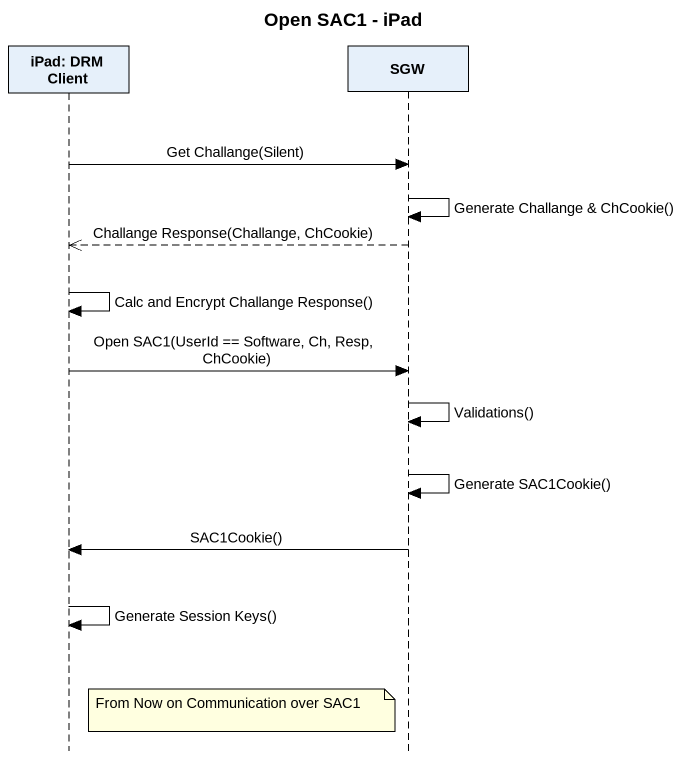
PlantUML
@startuml
title Open SAC1 - iPad
hide footbox
participant "iPad: DRM Client" as iPad_DRM_Client
participant SGW

iPad_DRM_Client -> SGW : Get Challange(Silent)
SGW -> SGW : Generate Challange & ChCookie()
SGW -->> iPad_DRM_Client : Challange Response(Challange, ChCookie)
iPad_DRM_Client -> iPad_DRM_Client : Calc and Encrypt Challange Response()
iPad_DRM_Client -> SGW : Open SAC1(UserId == Software, Ch, Resp, ChCookie)
SGW -> SGW : Validations()
SGW -> SGW : Generate SAC1Cookie()
SGW -> iPad_DRM_Client : SAC1Cookie()
iPad_DRM_Client -> iPad_DRM_Client : Generate Session Keys()
note left of SGW : From Now on Communication over SAC1
@enduml
